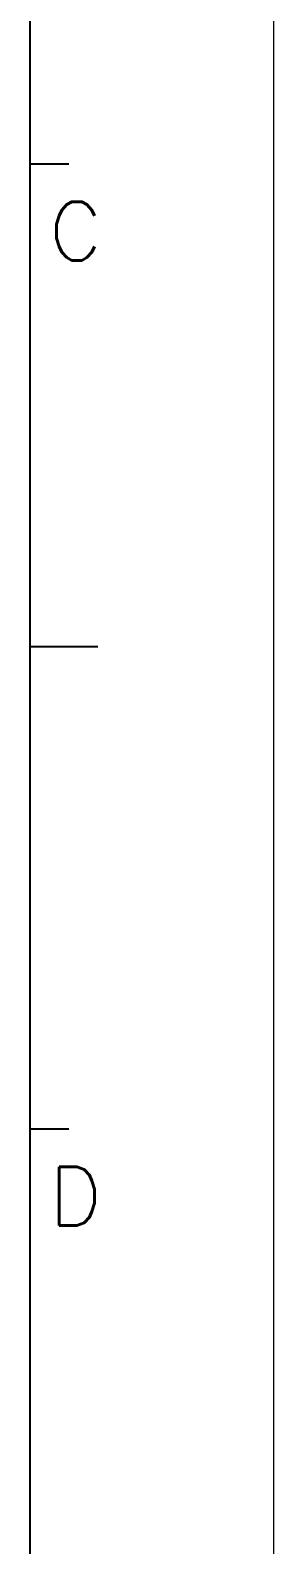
# Model space of a CAD drawing. Header units: millimetres. Extents: x 3412 to 3654, y 20 to 191.
# Drawn here: x 3646.67 to 3654.1, y 66.37 to 112.64 of the extents above; entities that cross this region are included whole.
import ezdxf

# ---------------------------------------------------------------- set-up
doc = ezdxf.new("R2010")
doc.units = ezdxf.units.MM
doc.header["$LTSCALE"] = 23.1
doc.linetypes.add('PHANTOM', pattern=[29.5, 9.5, -1.5, 3, -1.5, 3, -1.5, 9.5])
doc.layers.get('0').update_dxf_attribs({"linetype": 'CONTINUOUS'})
doc.layers.add('0PAPERF', color=2, linetype='PHANTOM', lineweight=0, plot=False)
doc.styles.add('SIMPLEX', font='simplex.shx')

msp = doc.modelspace()

# ---------------------------------------------------------------- linework, layer by layer
for p, q in [((3646.668, 24.829), (3646.668, 182.258)), ((3646.668, 108.555), (3647.847, 108.555)), ((3646.668, 93.815), (3648.732, 93.815)), ((3646.668, 79.074), (3647.847, 79.074))]:
    msp.add_line(p, q)
at = {"layer": '0PAPERF'}
msp.add_line((3654.099, 20.112), (3654.099, 191.106), dxfattribs=at)

# ---------------------------------------------------------------- texts
at = {"style": 'SIMPLEX'}
for s, p in [('C', (3647.242, 105.607)), ('D', (3647.242, 76.126))]:
    msp.add_text(s, height=1.792, dxfattribs=at).set_placement(p)

doc.saveas('drawing.dxf')
